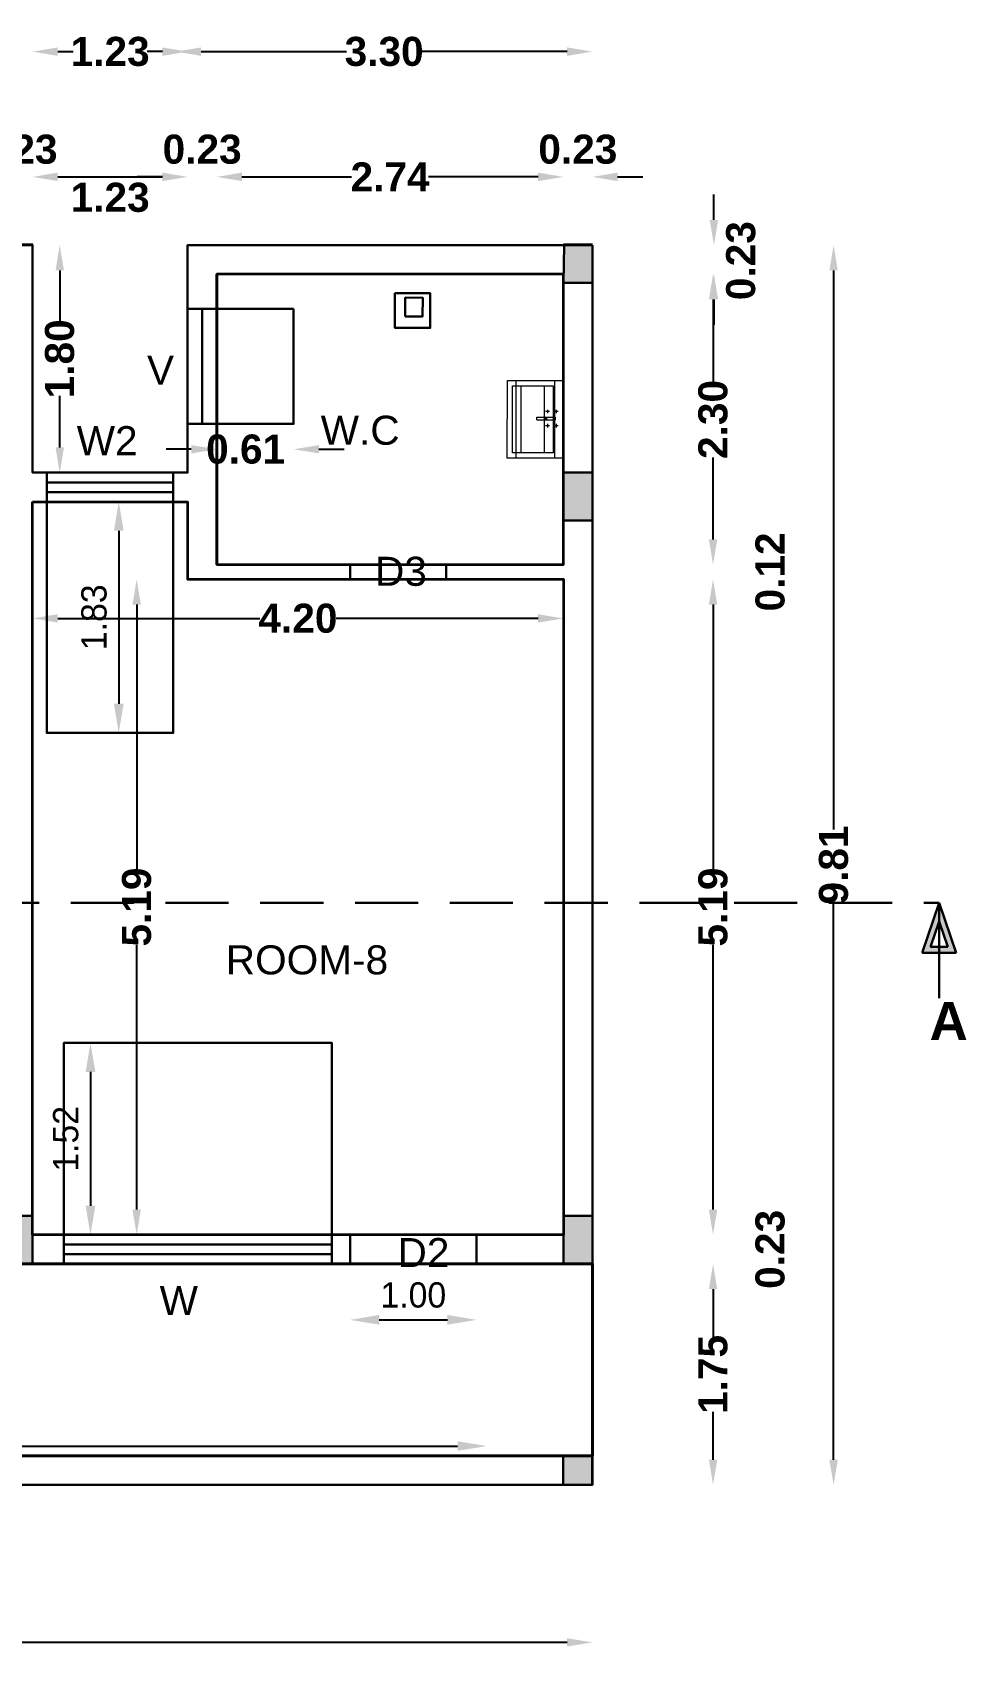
# Model space of a CAD drawing. Header units: metres. Extents: x 515 to 706, y -4 to 163.
# Drawn here: x 666.27 to 673.65, y 94.03 to 106.92 of the extents above; entities that cross this region are included whole.
import ezdxf

# ---------------------------------------------------------------- set-up
doc = ezdxf.new("R2010")
doc.units = ezdxf.units.M
doc.header["$MEASUREMENT"] = 0
doc.linetypes.add('DASHED2', pattern=[0.375, 0.25, -0.125])
for name, color, linetype, lineweight in [('BLK_3_FLR_1_WASH', 4, 'Continuous', 30), ('BLK_4_FLR_1_ EXIT_WIDTH_ DOOR', 7, 'Continuous', 30), ('BLK_4_FLR_1_BLT_UP_AREA', 140, 'Continuous', 30), ('BLK_4_FLR_1_CARPET_AREA', 22, 'Continuous', 30), ('BLK_4_FLR_1_WATER_CLOSET', 4, 'Continuous', 30), ('furniture', 253, 'Continuous', 15)]:
    doc.layers.add(name, color=color, linetype=linetype, lineweight=lineweight)
for name, color, linetype in [('BLK_4_FLR_1_REGULAR_ROOM_3', 3, 'Continuous'), ('BLK_4_FLR_1_ROOM_3_LIGHT_VENTILATION_1', 3, 'Continuous'), ('BLK_4_FLR_1_ROOM_3_LIGHT_VENTILATION_2', 3, 'Continuous'), ('BLK_4_FLR_1_VERANDAH', 5, 'Continuous'), ('DIST_EXIT', 7, 'Continuous'), ('TOILET_VENTILATION', 6, 'Continuous')]:
    doc.layers.add(name, color=color, linetype=linetype)
doc.styles.add('PDF Swiss721BT-RomanCondensed', font='arial.ttf')
doc.styles.add('Swiss Bold', font='swissb.ttf')
doc.styles.add('working', font='arialbd.ttf', dxfattribs={"height": 0.23})
doc.dimstyles.new('new model', dxfattribs={"dimtxt": 0.23, "dimasz": 0.2, "dimexe": 0.1, "dimexo": 0.1, "dimgap": 0, "dimtad": 0, "dimzin": 1, "dimdsep": 46, "dimtxsty": 'working', "dimcen": 0.09, "dimse1": 1, "dimse2": 1, "dimclrd": 256, "dimclrt": 256, "dimadec": 1, "dimazin": 0, "dimtfac": 1, "dimtofl": 0, "dimtmove": 0, "dimatfit": 3, "dimfxl": 0, "dimtolj": 1, "dimtzin": 0, "dimlwd": -1, "dimlwe": -1, "dimarcsym": 0})
doc.dimstyles.new('Standard$0', dxfattribs={"dimtxt": 0.2, "dimasz": 0.23, "dimexe": 0.1805, "dimexo": 0.0625, "dimgap": 0.0955, "dimtad": 1, "dimzin": 0, "dimdsep": 46, "dimtxsty": 'Standard', "dimcen": 0, "dimdle": 440, "dimse1": 1, "dimse2": 1, "dimclrd": 256, "dimclrt": 256, "dimadec": 0, "dimazin": 0, "dimtfac": 1, "dimtofl": 0, "dimtmove": 0, "dimatfit": 3, "dimfxl": 0, "dimtolj": 1, "dimarcsym": 0})

# ---------------------------------------------------------------- blocks, each defined once
blk = doc.blocks.new('*D144')
at = {"layer": 'Defpoints', "color": 0, "lineweight": 40}
for p in [(667.721, 103.823), (668.331, 103.823), (668.331, 103.622)]:
    blk.add_point(p, dxfattribs=at)
at = {"layer": 'TOILET_VENTILATION'}
for p, q in [((667.521, 103.622), (667.321, 103.622)), ((668.531, 103.622), (668.731, 103.622))]:
    blk.add_line(p, q, dxfattribs=at)
at = {"layer": 'TOILET_VENTILATION', "lineweight": 40}
for points in [[(667.521, 103.655), (667.521, 103.589), (667.721, 103.622)], [(668.531, 103.655), (668.531, 103.589), (668.331, 103.622)]]:
    blk.add_solid(points, dxfattribs=at)
at = {"layer": 'TOILET_VENTILATION', "lineweight": 35, "insert": (667.951, 103.622), "char_height": 0.23, "attachment_point": 5, "style": 'working'}
blk.add_mtext('\\A1;0.61', dxfattribs=at)
blk = doc.blocks.new('*D25')
at = {"layer": 'BLK_4_FLR_1_ EXIT_WIDTH_ DOOR', "lineweight": -2}
blk.add_line((669.008, 96.73), (669.548, 96.73), dxfattribs=at)
at = {"layer": 'BLK_4_FLR_1_ EXIT_WIDTH_ DOOR', "lineweight": 40}
for points in [[(669.008, 96.769), (669.008, 96.692), (668.778, 96.73)], [(669.548, 96.769), (669.548, 96.692), (669.778, 96.73)]]:
    blk.add_solid(points, dxfattribs=at)
at = {"layer": 'Defpoints', "color": 0, "lineweight": 40}
for p in [(668.778, 97.173), (669.778, 97.173), (669.778, 96.73)]:
    blk.add_point(p, dxfattribs=at)
at = {"layer": 'BLK_4_FLR_1_ EXIT_WIDTH_ DOOR', "lineweight": 30, "insert": (669.278, 96.926), "char_height": 0.2, "attachment_point": 5}
blk.add_mtext('\\A1;1.00', dxfattribs=at)
blk = doc.blocks.new('*D150')
at = {"layer": 'BLK_4_FLR_1_ROOM_3_LIGHT_VENTILATION_1', "lineweight": -2}
blk.add_line((666.723, 98.693), (666.723, 97.633), dxfattribs=at)
at = {"layer": 'BLK_4_FLR_1_ROOM_3_LIGHT_VENTILATION_1', "lineweight": 40}
for points in [[(666.685, 98.693), (666.762, 98.693), (666.723, 98.923)], [(666.685, 97.633), (666.762, 97.633), (666.723, 97.403)]]:
    blk.add_solid(points, dxfattribs=at)
at = {"layer": 'Defpoints', "color": 0, "lineweight": 40}
for p in [(666.513, 98.923), (666.513, 97.403), (666.723, 97.403)]:
    blk.add_point(p, dxfattribs=at)
at = {"layer": 'BLK_4_FLR_1_ROOM_3_LIGHT_VENTILATION_1', "lineweight": 30, "insert": (666.528, 98.163), "char_height": 0.2, "attachment_point": 5, "rotation": 90}
blk.add_mtext('\\A1;1.52', dxfattribs=at)
blk = doc.blocks.new('*D29')
at = {"layer": 'Defpoints', "color": 0, "lineweight": 40}
for p in [(659.229, 95.816), (669.858, 95.816), (669.858, 95.731)]:
    blk.add_point(p, dxfattribs=at)
at = {"layer": 'DIST_EXIT', "lineweight": -2}
blk.add_line((659.459, 95.731), (669.628, 95.731), dxfattribs=at)
at = {"layer": 'DIST_EXIT', "lineweight": 40}
for points in [[(659.459, 95.769), (659.459, 95.693), (659.229, 95.731)], [(669.628, 95.769), (669.628, 95.693), (669.858, 95.731)]]:
    blk.add_solid(points, dxfattribs=at)
at = {"layer": 'DIST_EXIT', "lineweight": 30, "insert": (664.543, 95.926), "char_height": 0.2, "attachment_point": 5}
blk.add_mtext('\\A1;10.63', dxfattribs=at)
blk = doc.blocks.new('*D30')
at = {"layer": 'BLK_4_FLR_1_ROOM_3_LIGHT_VENTILATION_2', "lineweight": -2}
blk.add_line((666.947, 102.977), (666.947, 101.607), dxfattribs=at)
at = {"layer": 'BLK_4_FLR_1_ROOM_3_LIGHT_VENTILATION_2', "lineweight": 40}
for points in [[(666.909, 102.977), (666.986, 102.977), (666.947, 103.207)], [(666.909, 101.607), (666.986, 101.607), (666.947, 101.377)]]:
    blk.add_solid(points, dxfattribs=at)
at = {"layer": 'Defpoints', "color": 0, "lineweight": 40}
for p in [(667.378, 103.207), (666.947, 101.377), (667.378, 101.377)]:
    blk.add_point(p, dxfattribs=at)
at = {"layer": 'BLK_4_FLR_1_ROOM_3_LIGHT_VENTILATION_2', "lineweight": 30, "insert": (666.752, 102.292), "char_height": 0.2, "attachment_point": 5, "rotation": 90}
blk.add_mtext('\\A1;1.83', dxfattribs=at)
blk = doc.blocks.new('zw$B53F')
at = {"layer": 'furniture', "ltscale": 0.5}
for p, q in [((25.7, 17.98), (0, 15.69)), ((27.09, 2.29), (25.7, 17.98)), ((0, 15.69), (1.4, 0)), ((24.29, 14.4), (2.02, 12.42)), ((2.02, 12.42), (2.95, 1.86)), ((11.55, 14.34), (10.37, 14.23)), ((10.9, 14.92), (11.02, 13.65)), ((12.95, 14.23), (13.8, 14.3)), ((13.24, 10.9), (12.95, 14.23)), ((13.24, 10.9), (14.1, 10.98)), ((14.1, 10.98), (13.8, 14.3)), ((16.26, 14.76), (15.09, 14.65)), ((15.62, 15.34), (15.73, 14.06)), ((25.23, 3.84), (24.29, 14.4)), ((1.4, 0), (27.09, 2.29)), ((2.95, 1.86), (25.23, 3.84))]:
    blk.add_line(p, q, dxfattribs=at)
blk = doc.blocks.new('*D337')
for p, q in [((665.835, 105.778), (665.635, 105.778)), ((666.465, 105.778), (666.665, 105.778))]:
    blk.add_line(p, q)
at = {"lineweight": 40}
for points in [[(665.835, 105.812), (665.835, 105.745), (666.035, 105.778)], [(666.465, 105.812), (666.465, 105.745), (666.265, 105.778)]]:
    blk.add_solid(points, dxfattribs=at)
at = {"layer": 'Defpoints', "color": 0, "lineweight": 40}
for p in [(666.265, 105.778), (666.265, 105.335), (666.035, 105.105)]:
    blk.add_point(p, dxfattribs=at)
at = {"lineweight": 30, "insert": (666.15, 105.996), "char_height": 0.23, "attachment_point": 5, "style": 'working'}
blk.add_mtext('\\A1;0.23', dxfattribs=at)
blk = doc.blocks.new('*D340')
blk.add_line((666.465, 105.778), (667.292, 105.778))
at = {"lineweight": 40}
for points in [[(666.465, 105.812), (666.465, 105.745), (666.265, 105.778)], [(667.292, 105.812), (667.292, 105.745), (667.492, 105.778)]]:
    blk.add_solid(points, dxfattribs=at)
at = {"layer": 'Defpoints', "color": 0, "lineweight": 40}
for p in [(667.492, 105.778), (666.265, 105.335), (667.492, 105.238)]:
    blk.add_point(p, dxfattribs=at)
at = {"lineweight": 30, "insert": (666.879, 105.615), "char_height": 0.23, "attachment_point": 5, "style": 'working'}
blk.add_mtext('\\A1;1.23', dxfattribs=at)
blk = doc.blocks.new('*D341')
for p, q in [((667.292, 105.778), (667.092, 105.778)), ((667.922, 105.778), (668.122, 105.778))]:
    blk.add_line(p, q)
at = {"lineweight": 40}
for points in [[(667.292, 105.812), (667.292, 105.745), (667.492, 105.778)], [(667.922, 105.812), (667.922, 105.745), (667.722, 105.778)]]:
    blk.add_solid(points, dxfattribs=at)
at = {"layer": 'Defpoints', "color": 0, "lineweight": 40}
for p in [(667.722, 105.778), (667.492, 105.335), (667.722, 105.105)]:
    blk.add_point(p, dxfattribs=at)
at = {"lineweight": 30, "insert": (667.607, 105.996), "char_height": 0.23, "attachment_point": 5, "style": 'working'}
blk.add_mtext('\\A1;0.23', dxfattribs=at)
blk = doc.blocks.new('*D342')
for p, q in [((667.922, 105.778), (668.789, 105.778)), ((670.265, 105.778), (669.399, 105.778))]:
    blk.add_line(p, q)
at = {"lineweight": 40}
for points in [[(667.922, 105.812), (667.922, 105.745), (667.722, 105.778)], [(670.265, 105.812), (670.265, 105.745), (670.465, 105.778)]]:
    blk.add_solid(points, dxfattribs=at)
at = {"layer": 'Defpoints', "color": 0, "lineweight": 40}
for p in [(670.465, 105.778), (670.465, 105.105), (667.722, 105.008)]:
    blk.add_point(p, dxfattribs=at)
at = {"lineweight": 30, "insert": (669.094, 105.778), "char_height": 0.23, "attachment_point": 5, "style": 'working'}
blk.add_mtext('\\A1;2.74', dxfattribs=at)
blk = doc.blocks.new('*D343')
for p, q in [((666.465, 106.77), (666.586, 106.77)), ((667.292, 106.77), (667.172, 106.77))]:
    blk.add_line(p, q)
at = {"lineweight": 40}
for points in [[(666.465, 106.803), (666.465, 106.736), (666.265, 106.77)], [(667.292, 106.803), (667.292, 106.736), (667.492, 106.77)]]:
    blk.add_solid(points, dxfattribs=at)
at = {"layer": 'Defpoints', "color": 0, "lineweight": 40}
for p in [(666.265, 106.77), (666.265, 103.811), (667.492, 103.811)]:
    blk.add_point(p, dxfattribs=at)
at = {"lineweight": 30, "insert": (666.879, 106.77), "char_height": 0.23, "attachment_point": 5, "style": 'working'}
blk.add_mtext('\\A1;1.23', dxfattribs=at)
blk = doc.blocks.new('*D689')
for p, q in [((666.465, 102.283), (668.063, 102.283)), ((670.265, 102.283), (668.667, 102.283))]:
    blk.add_line(p, q)
at = {"lineweight": 40}
for points in [[(666.465, 102.316), (666.465, 102.25), (666.265, 102.283)], [(670.265, 102.316), (670.265, 102.25), (670.465, 102.283)]]:
    blk.add_solid(points, dxfattribs=at)
at = {"layer": 'Defpoints', "color": 0, "lineweight": 40}
for p in [(666.265, 102.593), (670.465, 102.593), (666.265, 102.283)]:
    blk.add_point(p, dxfattribs=at)
at = {"lineweight": 30, "insert": (668.365, 102.283), "char_height": 0.23, "attachment_point": 5, "rotation": 0, "style": 'working'}
blk.add_mtext('\\A1;4.20', dxfattribs=at)
blk = doc.blocks.new('*D344')
for p, q in [((671.657, 105.438), (671.657, 105.638)), ((671.657, 104.808), (671.657, 104.608))]:
    blk.add_line(p, q)
at = {"lineweight": 40}
for points in [[(671.623, 105.438), (671.69, 105.438), (671.657, 105.238)], [(671.623, 104.808), (671.69, 104.808), (671.657, 105.008)]]:
    blk.add_solid(points, dxfattribs=at)
at = {"layer": 'Defpoints', "color": 0, "lineweight": 40}
for p in [(669.245, 105.238), (669.239, 105.008), (671.657, 105.008)]:
    blk.add_point(p, dxfattribs=at)
at = {"lineweight": 30, "insert": (671.87, 105.115), "char_height": 0.23, "attachment_point": 5, "rotation": 90, "style": 'working'}
blk.add_mtext('\\A1;0.23', dxfattribs=at)
blk = doc.blocks.new('*D345')
for p, q in [((671.65, 104.808), (671.65, 104.159)), ((671.65, 102.908), (671.65, 103.558))]:
    blk.add_line(p, q)
at = {"lineweight": 40}
for points in [[(671.617, 104.808), (671.683, 104.808), (671.65, 105.008)], [(671.617, 102.908), (671.683, 102.908), (671.65, 102.708)]]:
    blk.add_solid(points, dxfattribs=at)
at = {"layer": 'Defpoints', "color": 0, "lineweight": 40}
for p in [(669.239, 105.008), (670.465, 102.708), (671.65, 102.708)]:
    blk.add_point(p, dxfattribs=at)
at = {"lineweight": 30, "insert": (671.65, 103.858), "char_height": 0.23, "attachment_point": 5, "rotation": 90, "style": 'working'}
blk.add_mtext('\\A1;2.30', dxfattribs=at)
blk = doc.blocks.new('*D346')
for p, q in [((671.65, 102.908), (671.65, 103.108)), ((671.65, 102.393), (671.65, 102.193))]:
    blk.add_line(p, q)
at = {"lineweight": 40}
for points in [[(671.617, 102.908), (671.683, 102.908), (671.65, 102.708)], [(671.617, 102.393), (671.683, 102.393), (671.65, 102.593)]]:
    blk.add_solid(points, dxfattribs=at)
at = {"layer": 'Defpoints', "color": 0, "lineweight": 40}
for p in [(670.465, 102.708), (670.465, 102.593), (671.65, 102.593)]:
    blk.add_point(p, dxfattribs=at)
at = {"lineweight": 30, "insert": (672.102, 102.651), "char_height": 0.23, "attachment_point": 5, "rotation": 90, "style": 'working'}
blk.add_mtext('\\A1;0.12', dxfattribs=at)
blk = doc.blocks.new('*D347')
for p, q in [((671.65, 102.393), (671.65, 100.297)), ((671.65, 97.603), (671.65, 99.7))]:
    blk.add_line(p, q)
at = {"lineweight": 40}
for points in [[(671.617, 102.393), (671.683, 102.393), (671.65, 102.593)], [(671.617, 97.603), (671.683, 97.603), (671.65, 97.403)]]:
    blk.add_solid(points, dxfattribs=at)
at = {"layer": 'Defpoints', "color": 0, "lineweight": 40}
for p in [(670.465, 102.593), (670.465, 97.403), (671.65, 97.403)]:
    blk.add_point(p, dxfattribs=at)
at = {"lineweight": 30, "insert": (671.65, 99.998), "char_height": 0.23, "attachment_point": 5, "rotation": 90, "style": 'working'}
blk.add_mtext('\\A1;5.19', dxfattribs=at)
blk = doc.blocks.new('*D348')
for p, q in [((671.65, 97.603), (671.65, 97.803)), ((671.65, 96.973), (671.65, 96.773))]:
    blk.add_line(p, q)
at = {"lineweight": 40}
for points in [[(671.617, 97.603), (671.683, 97.603), (671.65, 97.403)], [(671.617, 96.973), (671.683, 96.973), (671.65, 97.173)]]:
    blk.add_solid(points, dxfattribs=at)
at = {"layer": 'Defpoints', "color": 0, "lineweight": 40}
for p in [(670.465, 97.403), (670.925, 97.173), (671.65, 97.173)]:
    blk.add_point(p, dxfattribs=at)
at = {"lineweight": 30, "insert": (672.102, 97.288), "char_height": 0.23, "attachment_point": 5, "rotation": 90, "style": 'working'}
blk.add_mtext('\\A1;0.23', dxfattribs=at)
blk = doc.blocks.new('*D349')
for p, q in [((670.265, 105.778), (670.065, 105.778)), ((670.895, 105.778), (671.095, 105.778))]:
    blk.add_line(p, q)
at = {"lineweight": 40}
for points in [[(670.265, 105.812), (670.265, 105.745), (670.465, 105.778)], [(670.895, 105.812), (670.895, 105.745), (670.695, 105.778)]]:
    blk.add_solid(points, dxfattribs=at)
at = {"layer": 'Defpoints', "color": 0, "lineweight": 40}
for p in [(670.695, 105.778), (670.465, 105.335), (670.695, 105.105)]:
    blk.add_point(p, dxfattribs=at)
at = {"lineweight": 30, "insert": (670.58, 105.996), "char_height": 0.23, "attachment_point": 5, "style": 'working'}
blk.add_mtext('\\A1;0.23', dxfattribs=at)
blk = doc.blocks.new('*D350')
for p, q in [((667.599, 106.77), (668.748, 106.77)), ((670.495, 106.77), (669.346, 106.77))]:
    blk.add_line(p, q)
at = {"lineweight": 40}
for points in [[(667.599, 106.803), (667.599, 106.736), (667.399, 106.77)], [(670.495, 106.803), (670.495, 106.736), (670.695, 106.77)]]:
    blk.add_solid(points, dxfattribs=at)
at = {"layer": 'Defpoints', "color": 0, "lineweight": 40}
for p in [(670.695, 106.77), (667.399, 105.613), (670.695, 105.613)]:
    blk.add_point(p, dxfattribs=at)
at = {"lineweight": 30, "insert": (669.047, 106.77), "char_height": 0.23, "attachment_point": 5, "style": 'working'}
blk.add_mtext('\\A1;3.30', dxfattribs=at)
blk = doc.blocks.new('*D351')
for p, q in [((671.65, 96.973), (671.65, 96.594)), ((671.65, 95.623), (671.65, 96.003))]:
    blk.add_line(p, q)
at = {"lineweight": 40}
for points in [[(671.617, 96.973), (671.683, 96.973), (671.65, 97.173)], [(671.617, 95.623), (671.683, 95.623), (671.65, 95.423)]]:
    blk.add_solid(points, dxfattribs=at)
at = {"layer": 'Defpoints', "color": 0, "lineweight": 40}
for p in [(669.582, 97.173), (669.582, 95.423), (671.65, 95.423)]:
    blk.add_point(p, dxfattribs=at)
at = {"lineweight": 30, "insert": (671.65, 96.298), "char_height": 0.23, "attachment_point": 5, "rotation": 90, "style": 'working'}
blk.add_mtext('\\A1;1.75', dxfattribs=at)
blk = doc.blocks.new('*D352')
for p, q in [((672.604, 105.038), (672.604, 100.612)), ((672.604, 95.623), (672.604, 100.049))]:
    blk.add_line(p, q)
at = {"lineweight": 40}
for points in [[(672.57, 105.038), (672.637, 105.038), (672.604, 105.238)], [(672.57, 95.623), (672.637, 95.623), (672.604, 95.423)]]:
    blk.add_solid(points, dxfattribs=at)
at = {"layer": 'Defpoints', "color": 0, "lineweight": 40}
for p in [(669.582, 105.238), (669.582, 95.423), (672.604, 95.423)]:
    blk.add_point(p, dxfattribs=at)
at = {"lineweight": 30, "insert": (672.604, 100.331), "char_height": 0.23, "attachment_point": 5, "rotation": 90, "style": 'working'}
blk.add_mtext('\\A1;9.81', dxfattribs=at)
blk = doc.blocks.new('*D353')
for p, q in [((649.27, 94.177), (659.491, 94.177)), ((670.495, 94.177), (660.274, 94.177))]:
    blk.add_line(p, q)
at = {"lineweight": 40}
for points in [[(649.27, 94.21), (649.27, 94.144), (649.07, 94.177)], [(670.495, 94.21), (670.495, 94.144), (670.695, 94.177)]]:
    blk.add_solid(points, dxfattribs=at)
at = {"layer": 'Defpoints', "color": 0, "lineweight": 40}
for p in [(649.07, 95.852), (670.695, 95.852), (670.695, 94.177)]:
    blk.add_point(p, dxfattribs=at)
at = {"lineweight": 30, "insert": (659.882, 94.177), "char_height": 0.23, "attachment_point": 5, "style": 'working'}
blk.add_mtext('\\A1;21.63', dxfattribs=at)
blk = doc.blocks.new('*D690')
for p, q in [((666.48, 105.038), (666.48, 104.63)), ((666.48, 103.637), (666.48, 104.046))]:
    blk.add_line(p, q)
at = {"lineweight": 40}
for points in [[(666.447, 105.038), (666.514, 105.038), (666.48, 105.238)], [(666.447, 103.637), (666.514, 103.637), (666.48, 103.437)]]:
    blk.add_solid(points, dxfattribs=at)
at = {"layer": 'Defpoints', "color": 0, "lineweight": 40}
for p in [(667.492, 105.238), (666.48, 103.437), (667.492, 103.437)]:
    blk.add_point(p, dxfattribs=at)
at = {"lineweight": 30, "insert": (666.48, 104.338), "char_height": 0.23, "attachment_point": 5, "rotation": 90, "style": 'working'}
blk.add_mtext('\\A1;1.80', dxfattribs=at)
blk = doc.blocks.new('*D396')
for p, q in [((667.089, 102.393), (667.089, 100.297)), ((667.089, 97.603), (667.089, 99.7))]:
    blk.add_line(p, q)
at = {"lineweight": 40}
for points in [[(667.056, 102.393), (667.122, 102.393), (667.089, 102.593)], [(667.056, 97.603), (667.122, 97.603), (667.089, 97.403)]]:
    blk.add_solid(points, dxfattribs=at)
at = {"layer": 'Defpoints', "color": 0, "lineweight": 40}
for p in [(668.135, 102.593), (667.089, 97.403), (668.135, 97.403)]:
    blk.add_point(p, dxfattribs=at)
at = {"lineweight": 30, "insert": (667.089, 99.998), "char_height": 0.23, "attachment_point": 5, "rotation": 90, "style": 'working'}
blk.add_mtext('\\A1;5.19', dxfattribs=at)

msp = doc.modelspace()

# ---------------------------------------------------------------- hatches: boundary and pattern name
at = {"lineweight": 30}
h = msp.add_hatch(color=256, dxfattribs=at)
h.dxf.hatch_style = 1
h.paths.add_polyline_path([(670.69525, 105.23844), (670.69525, 104.93844), (670.46525, 104.93844), (670.47164, 105.23844)])
h = msp.add_hatch(color=256, dxfattribs=at)
h.dxf.hatch_style = 1
h.paths.add_polyline_path([(670.69525, 103.43677), (670.69525, 103.05677), (670.46525, 103.05677), (670.46525, 103.43677)])
at = {"lineweight": 30, "ltscale": 0.25}
h = msp.add_hatch(color=256, dxfattribs=at)
h.paths.add_polyline_path([(673.43918, 100.03111), (673.3042, 99.63492), (673.57416, 99.63492)])
h.paths.add_polyline_path([(673.43918, 99.88375), (673.3706, 99.68244), (673.50777, 99.68244)], flags=16)
at = {"lineweight": 30}
h = msp.add_hatch(color=256, dxfattribs=at)
h.dxf.hatch_style = 1
h.paths.add_polyline_path([(666.26525, 97.55344), (666.26525, 97.17344), (666.03525, 97.17344), (666.03525, 97.55344)])
h = msp.add_hatch(color=256, dxfattribs=at)
h.dxf.hatch_style = 1
h.paths.add_polyline_path([(670.69525, 97.55344), (670.69525, 97.17344), (670.46525, 97.17344), (670.46525, 97.55344)])
h = msp.add_hatch(color=256, dxfattribs=at)
h.dxf.hatch_style = 1
h.paths.add_polyline_path([(670.46336, 95.65344), (670.69336, 95.65344), (670.69336, 95.42344), (670.46336, 95.42344)])

# ---------------------------------------------------------------- linework, layer by layer
at = {"lineweight": 30, "ltscale": 0.125}
for p, q in [((666.03715, 105.24177), (666.26715, 105.24177)), ((666.26715, 105.24177), (666.03715, 105.24177)), ((670.69525, 105.23844), (667.49192, 105.23844)), ((667.49192, 105.23844), (667.49192, 103.43677)), ((670.46715, 105.24177), (670.69715, 105.24177)), ((670.69715, 105.24177), (670.46715, 105.24177)), ((670.69525, 105.23844), (670.69525, 97.17344)), ((670.46525, 105.00844), (667.72192, 105.00844)), ((667.72192, 105.00844), (667.72192, 103.20677)), ((670.46525, 105.00844), (670.46525, 103.43677)), ((670.46525, 105.00844), (670.46525, 102.70844)), ((670.46525, 105.00844), (670.46525, 102.70844)), ((670.46525, 105.00844), (670.46525, 102.70844)), ((667.72192, 104.73265), (667.49192, 104.73265)), ((667.60692, 104.73265), (667.60692, 103.82265)), ((667.72192, 103.82265), (667.49192, 103.82265)), ((667.49192, 103.43677), (666.26525, 103.43677)), ((666.37859, 103.20677), (666.37859, 103.43677)), ((666.37859, 103.20677), (666.37859, 103.43677)), ((667.37859, 103.20677), (667.37859, 103.43677)), ((667.37859, 103.3601), (666.37859, 103.3601)), ((666.26525, 103.20677), (666.26525, 97.40344)), ((667.49192, 103.20677), (666.26525, 103.20677)), ((667.37859, 103.28344), (666.37859, 103.28344)), ((667.49192, 103.20677), (667.49192, 102.59344)), ((668.77859, 102.70844), (667.72192, 102.70844)), ((668.77859, 102.70844), (668.77859, 102.59344)), ((670.46525, 102.70844), (669.53859, 102.70844)), ((669.53859, 102.70844), (669.53859, 102.59344)), ((668.77859, 102.59344), (667.49192, 102.59344)), ((670.46525, 102.59344), (669.53859, 102.59344)), ((670.46525, 102.59344), (670.46525, 97.40344)), ((670.46525, 102.59344), (670.46525, 97.40344)), ((670.46525, 102.59344), (670.46525, 97.40344)), ((668.77859, 97.40344), (666.26525, 97.40344)), ((668.63367, 97.40344), (666.51367, 97.40344)), ((666.51367, 97.40344), (666.51367, 97.17344)), ((668.63367, 97.40344), (668.63367, 97.17344)), ((668.77859, 97.40344), (668.77859, 97.17344)), ((670.46525, 97.40344), (669.77859, 97.40344)), ((669.77859, 97.40344), (669.77859, 97.17344)), ((668.63367, 97.32677), (666.51367, 97.32677)), ((668.63367, 97.2501), (666.51367, 97.2501)), ((668.77859, 97.17344), (665.34859, 97.17344)), ((668.63367, 97.17344), (666.51367, 97.17344)), ((669.77859, 97.17344), (670.69525, 97.17344)), ((670.69525, 97.17344), (670.69525, 95.57344)), ((649.06967, 95.65344), (670.69525, 95.65344)), ((649.06967, 95.42344), (670.69525, 95.42344))]:
    msp.add_line(p, q, dxfattribs=at)
at = {"lineweight": 30}
for p, q in [((667.72192, 103.20677), (667.72192, 102.70844)), ((673.43918, 100.03111), (673.3042, 99.63492)), ((673.43918, 100.03111), (673.43918, 99.30518)), ((673.43918, 100.03111), (673.57416, 99.63492)), ((673.43918, 99.88375), (673.3706, 99.68244)), ((673.43918, 99.88375), (673.50777, 99.68244)), ((673.3706, 99.68244), (673.50777, 99.68244)), ((673.3042, 99.63492), (673.57416, 99.63492)), ((673.43918, 99.63492), (673.43918, 99.27726)), ((670.69525, 95.57344), (670.69525, 95.42344))]:
    msp.add_line(p, q, dxfattribs=at)
at = {"linetype": 'DASHED2', "lineweight": 30, "ltscale": 2}
msp.add_line((647.8167, 100.03111), (673.43918, 100.03111), dxfattribs=at)
at = {"lineweight": 30}
for points in [[(670.69525, 105.23844), (670.69525, 104.93844), (670.46525, 104.93844), (670.47164, 105.23844)], [(670.69525, 103.43677), (670.69525, 103.05677), (670.46525, 103.05677), (670.46525, 103.43677)], [(666.26525, 97.55344), (666.26525, 97.17344), (666.03525, 97.17344), (666.03525, 97.55344)], [(670.69525, 97.55344), (670.69525, 97.17344), (670.46525, 97.17344), (670.46525, 97.55344)], [(670.46336, 95.65344), (670.69336, 95.65344), (670.69336, 95.42344), (670.46336, 95.42344)]]:
    msp.add_lwpolyline(points, close=True, dxfattribs=at)
at = {"layer": 'BLK_3_FLR_1_WASH', "color": 55, "lineweight": 30}
msp.add_lwpolyline([(669.13236, 104.85639), (669.41259, 104.85639), (669.41259, 104.58242), (669.13236, 104.58242)], close=True, dxfattribs=at)
at = {"layer": 'BLK_3_FLR_1_WASH', "color": 60, "lineweight": 30}
msp.add_lwpolyline([(669.21367, 104.67355), (669.35168, 104.67312), (669.35214, 104.82164), (669.21413, 104.82207)], close=True, dxfattribs=at)
at = {"layer": 'BLK_4_FLR_1_BLT_UP_AREA', "color": 14, "lineweight": 30}
msp.add_lwpolyline([(670.69504, 105.23845), (670.69504, 95.42345), (649.06945, 95.42345), (649.07134, 103.43679), (650.52801, 103.43679), (650.52801, 105.23845), (653.73134, 105.23845), (653.73134, 103.43679), (654.95801, 103.43679), (654.95801, 105.23845), (661.83504, 105.23845), (661.83504, 103.43679), (663.06171, 103.43679), (663.06171, 105.23845), (666.26504, 105.23845), (666.26504, 103.43679), (667.49171, 103.43679), (667.49171, 105.23845)], close=True, dxfattribs=at)
at = {"layer": 'BLK_4_FLR_1_CARPET_AREA', "color": 14, "lineweight": 35}
for points in [[(670.46525, 105.00844), (667.72192, 105.00844), (667.72192, 102.70844), (670.46525, 102.70844)], [(666.26525, 103.20677), (667.49192, 103.20677), (667.49192, 102.59344), (670.46525, 102.59344), (670.46525, 97.40344), (666.26525, 97.40344)], [(649.06925, 97.17344), (670.69325, 97.17343), (670.69378, 95.65343), (649.06967, 95.65344)]]:
    msp.add_lwpolyline(points, close=True, dxfattribs=at)
at = {"layer": 'BLK_4_FLR_1_REGULAR_ROOM_3', "color": 2, "lineweight": 30}
msp.add_lwpolyline([(666.26451, 103.20682), (667.49118, 103.20682), (667.49118, 102.59349), (670.46651, 102.59349), (670.46651, 97.40349), (666.26451, 97.40349)], close=True, dxfattribs=at)
at = {"layer": 'BLK_4_FLR_1_ROOM_3_LIGHT_VENTILATION_1', "color": 3, "lineweight": 30}
msp.add_lwpolyline([(668.63292, 97.40349), (668.63292, 98.92349), (666.51292, 98.92349), (666.51292, 97.40349), (668.63292, 97.40349)], dxfattribs=at)
at = {"layer": 'BLK_4_FLR_1_ROOM_3_LIGHT_VENTILATION_2', "color": 3, "lineweight": 30}
msp.add_lwpolyline([(667.37784, 103.20682), (667.37784, 101.37682), (666.37784, 101.37682), (666.37784, 103.20682), (667.37784, 103.20682)], dxfattribs=at)
at = {"layer": 'BLK_4_FLR_1_VERANDAH', "lineweight": 40}
msp.add_lwpolyline([(649.07208, 97.17349), (670.69608, 97.17349), (670.69504, 95.65348), (649.07093, 95.65349)], close=True, dxfattribs=at)
at = {"layer": 'BLK_4_FLR_1_WATER_CLOSET', "color": 3, "lineweight": 30}
msp.add_lwpolyline([(670.46451, 105.00849), (667.72118, 105.00849), (667.72118, 102.70849), (670.46451, 102.70849)], close=True, dxfattribs=at)
at = {"layer": 'TOILET_VENTILATION', "color": 6, "lineweight": 30}
msp.add_lwpolyline([(668.33118, 104.7327), (667.72118, 104.7327), (667.72118, 103.8227), (668.33118, 103.8227)], close=True, dxfattribs=at)

# ---------------------------------------------------------------- block references
at = {"lineweight": 30, "xscale": -0.0237721263822697, "yscale": 0.0237721263822697, "zscale": 0.0237721263822697, "rotation": 275.0813164753686}
for p in [(670.02486, 103.51873), (670.0937, 103.51873)]:
    msp.add_blockref('zw$B53F', p, dxfattribs=at)

# ---------------------------------------------------------------- texts
at = {"lineweight": 30, "ltscale": 0.125, "char_height": 0.23, "attachment_point": 1, "style": 'PDF Swiss721BT-RomanCondensed'}
for s, width, insert in [('V', 0.0527571, (667.17062, 104.36387)), ('W2', 0.0527571, (666.6144, 103.80489)), ('W.C', 0.23, (668.54517, 103.88766)), ('D3', 0.0527571, (668.97496, 102.77098)), ('ROOM-8', 0.23, (667.79368, 99.6949)), ('D2', 0.0527571, (669.15298, 97.37754)), ('W', 0.0527571, (667.27071, 96.99782))]:
    msp.add_mtext_dynamic_manual_height_columns(s, width=width, gutter_width=1.15, heights=[0], dxfattribs=dict(at, insert=insert))
at = {"lineweight": 30, "insert": (673.66573, 98.94582), "char_height": 0.3, "width": 4.6721052, "attachment_point": 9, "style": 'Swiss Bold'}
msp.add_mtext('\\A1;A', dxfattribs=at)

# ---------------------------------------------------------------- dimensions: what is measured, and where the dimension line sits
at = {"lineweight": 30}
for base, p1, p2, override, picture, middle in [((666.26525, 106.76967), (667.49192, 103.81109), (666.26525, 103.81109), {"dimpost": '\\X', "dimtmove": 2}, '*D343', (666.87859, 106.76967)), ((670.69525, 106.76967), (667.39859, 105.61276), (670.69525, 105.61276), {"dimpost": '\\X', "dimtmove": 2}, '*D350', (669.04692, 106.76967)), ((666.26525, 105.77839), (666.03525, 105.10543), (666.26525, 105.33543), {"dimpost": '\\X', "dimtmove": 2}, '*D337', (666.15025, 105.99582)), ((667.72192, 105.77839), (667.49192, 105.33543), (667.72192, 105.10543), {"dimpost": '\\X', "dimtmove": 2}, '*D341', (667.60692, 105.99582)), ((670.69525, 105.77839), (670.46525, 105.33543), (670.69525, 105.10543), {"dimpost": '\\X', "dimtmove": 2}, '*D349', (670.58025, 105.99582)), ((670.46525, 105.77839), (667.72192, 105.00844), (670.46525, 105.10543), {"dimpost": '\\X', "dimtmove": 2}, '*D342', (669.09359, 105.77839)), ((670.69525, 94.17701), (649.06967, 95.85159), (670.69525, 95.85159), {"dimpost": '\\X'}, '*D353', (659.88246, 94.17701))]:
    dim = msp.add_linear_dim(base=base, p1=p1, p2=p2, dimstyle='new model', override=override, dxfattribs=at)
    dim.commit()
    dim.dimension.update_dxf_attribs({"geometry": picture, "text_midpoint": middle})
dim = msp.add_linear_dim(base=(667.49192, 105.77839), p1=(666.26525, 105.33543), p2=(667.49192, 105.23844), dimstyle='new model', override={"dimpost": '\\X', "dimtmove": 2}, dxfattribs=at)
dim.commit()
dim.dimension.update_dxf_attribs({"geometry": '*D340', "text_midpoint": (666.87859, 105.61542), "dimtype": 160})
dim = msp.add_linear_dim(base=(671.65659, 105.00844), p1=(669.2451, 105.23844), p2=(669.23859, 105.00844), angle=90, dimstyle='new model', override={"dimpost": '\\X', "dimtmove": 2}, dxfattribs=at)
dim.commit()
dim.dimension.update_dxf_attribs({"geometry": '*D344', "text_midpoint": (671.86952, 105.1151), "dimtype": 160})
for base, p1, p2, override, picture, middle in [((666.4803, 103.43677), (667.49192, 105.23844), (667.49192, 103.43677), {"dimpost": '\\X'}, '*D690', (666.4803, 104.3376)), ((672.603524, 95.4234372), (669.5822379, 105.2384369), (669.582238, 95.4234372), {"dimpost": '\\X'}, '*D352', (672.603524, 100.330937)), ((671.65008, 102.70844), (669.23859, 105.00844), (670.46525, 102.70844), {"dimpost": '\\X', "dimtmove": 2}, '*D345', (671.65008, 103.85844)), ((671.6500766087, 102.5934368214), (670.465254422, 102.7084368214), (670.4652544234, 102.5934368214), {"dimpost": '\\X', "dimtmove": 2}, '*D346', (672.1023719702, 102.6509368214)), ((667.08911, 97.40344), (668.13525, 102.59344), (668.13525, 97.40344), {"dimpost": '\\X'}, '*D396', (667.08911, 99.99844)), ((671.65008, 97.40344), (670.46525, 102.59344), (670.46525, 97.40344), {"dimpost": '\\X', "dimtmove": 2}, '*D347', (671.65008, 99.99844)), ((671.65008, 97.17344), (670.46525, 97.40344), (670.92525, 97.17344), {"dimpost": '\\X', "dimtmove": 2}, '*D348', (672.10237, 97.28844)), ((671.65008, 95.42344), (669.58224, 97.17344), (669.58224, 95.42344), {"dimpost": '\\X'}, '*D351', (671.65008, 96.29844))]:
    dim = msp.add_linear_dim(base=base, p1=p1, p2=p2, angle=90, dimstyle='new model', override=override, dxfattribs=at)
    dim.commit()
    dim.dimension.update_dxf_attribs({"geometry": picture, "text_midpoint": middle})
dim = msp.add_aligned_dim(p1=(670.46525, 102.59344), p2=(666.26525, 102.59344), distance=0.3104, dimstyle='new model', override={"dimpost": '\\X'}, dxfattribs=at)
dim.commit()
dim.dimension.update_dxf_attribs({"geometry": '*D689', "text_midpoint": (668.36525, 102.28304)})
at = {"layer": 'BLK_4_FLR_1_ EXIT_WIDTH_ DOOR', "lineweight": 30}
dim = msp.add_aligned_dim(p1=(668.77784, 97.17349), p2=(669.77784, 97.17349), distance=-0.44315, dimstyle='Standard$0', override={"dimtfillclr": 256}, dxfattribs=at)
dim.commit()
dim.dimension.update_dxf_attribs({"geometry": '*D25', "text_midpoint": (669.27784, 96.92584)})
at = {"layer": 'BLK_4_FLR_1_ROOM_3_LIGHT_VENTILATION_1', "color": 3, "lineweight": 30}
dim = msp.add_aligned_dim(p1=(666.51292, 98.92349), p2=(666.51292, 97.40349), distance=0.21029, dimstyle='Standard$0', dxfattribs=at)
dim.commit()
dim.dimension.update_dxf_attribs({"geometry": '*D150', "text_midpoint": (666.52771, 98.16349)})
at = {"layer": 'BLK_4_FLR_1_ROOM_3_LIGHT_VENTILATION_2', "color": 3, "lineweight": 30}
dim = msp.add_aligned_dim(p1=(667.37784, 103.20682), p2=(667.37784, 101.37682), distance=-0.43055, dimstyle='Standard$0', override={"dimtfillclr": 256}, dxfattribs=at)
dim.commit()
dim.dimension.update_dxf_attribs({"geometry": '*D30', "text_midpoint": (666.7518, 102.29182)})
at = {"layer": 'DIST_EXIT', "lineweight": 30}
dim = msp.add_aligned_dim(p1=(659.22878, 95.81643), p2=(669.85793, 95.81643), distance=-0.08555, dimstyle='Standard$0', override={"dimtfillclr": 256}, dxfattribs=at)
dim.commit()
dim.dimension.update_dxf_attribs({"geometry": '*D29', "text_midpoint": (664.54335, 95.92638)})
at = {"layer": 'TOILET_VENTILATION', "color": 6, "lineweight": 35}
dim = msp.add_linear_dim(base=(668.33118, 103.62189), p1=(667.72118, 103.8227), p2=(668.33118, 103.8227), angle=0, dimstyle='new model', override={"dimpost": '\\X', "dimtmove": 2}, dxfattribs=at)
dim.commit()
dim.dimension.update_dxf_attribs({"geometry": '*D144', "text_midpoint": (667.95118, 103.62189), "dimtype": 161})

doc.saveas('drawing.dxf')
